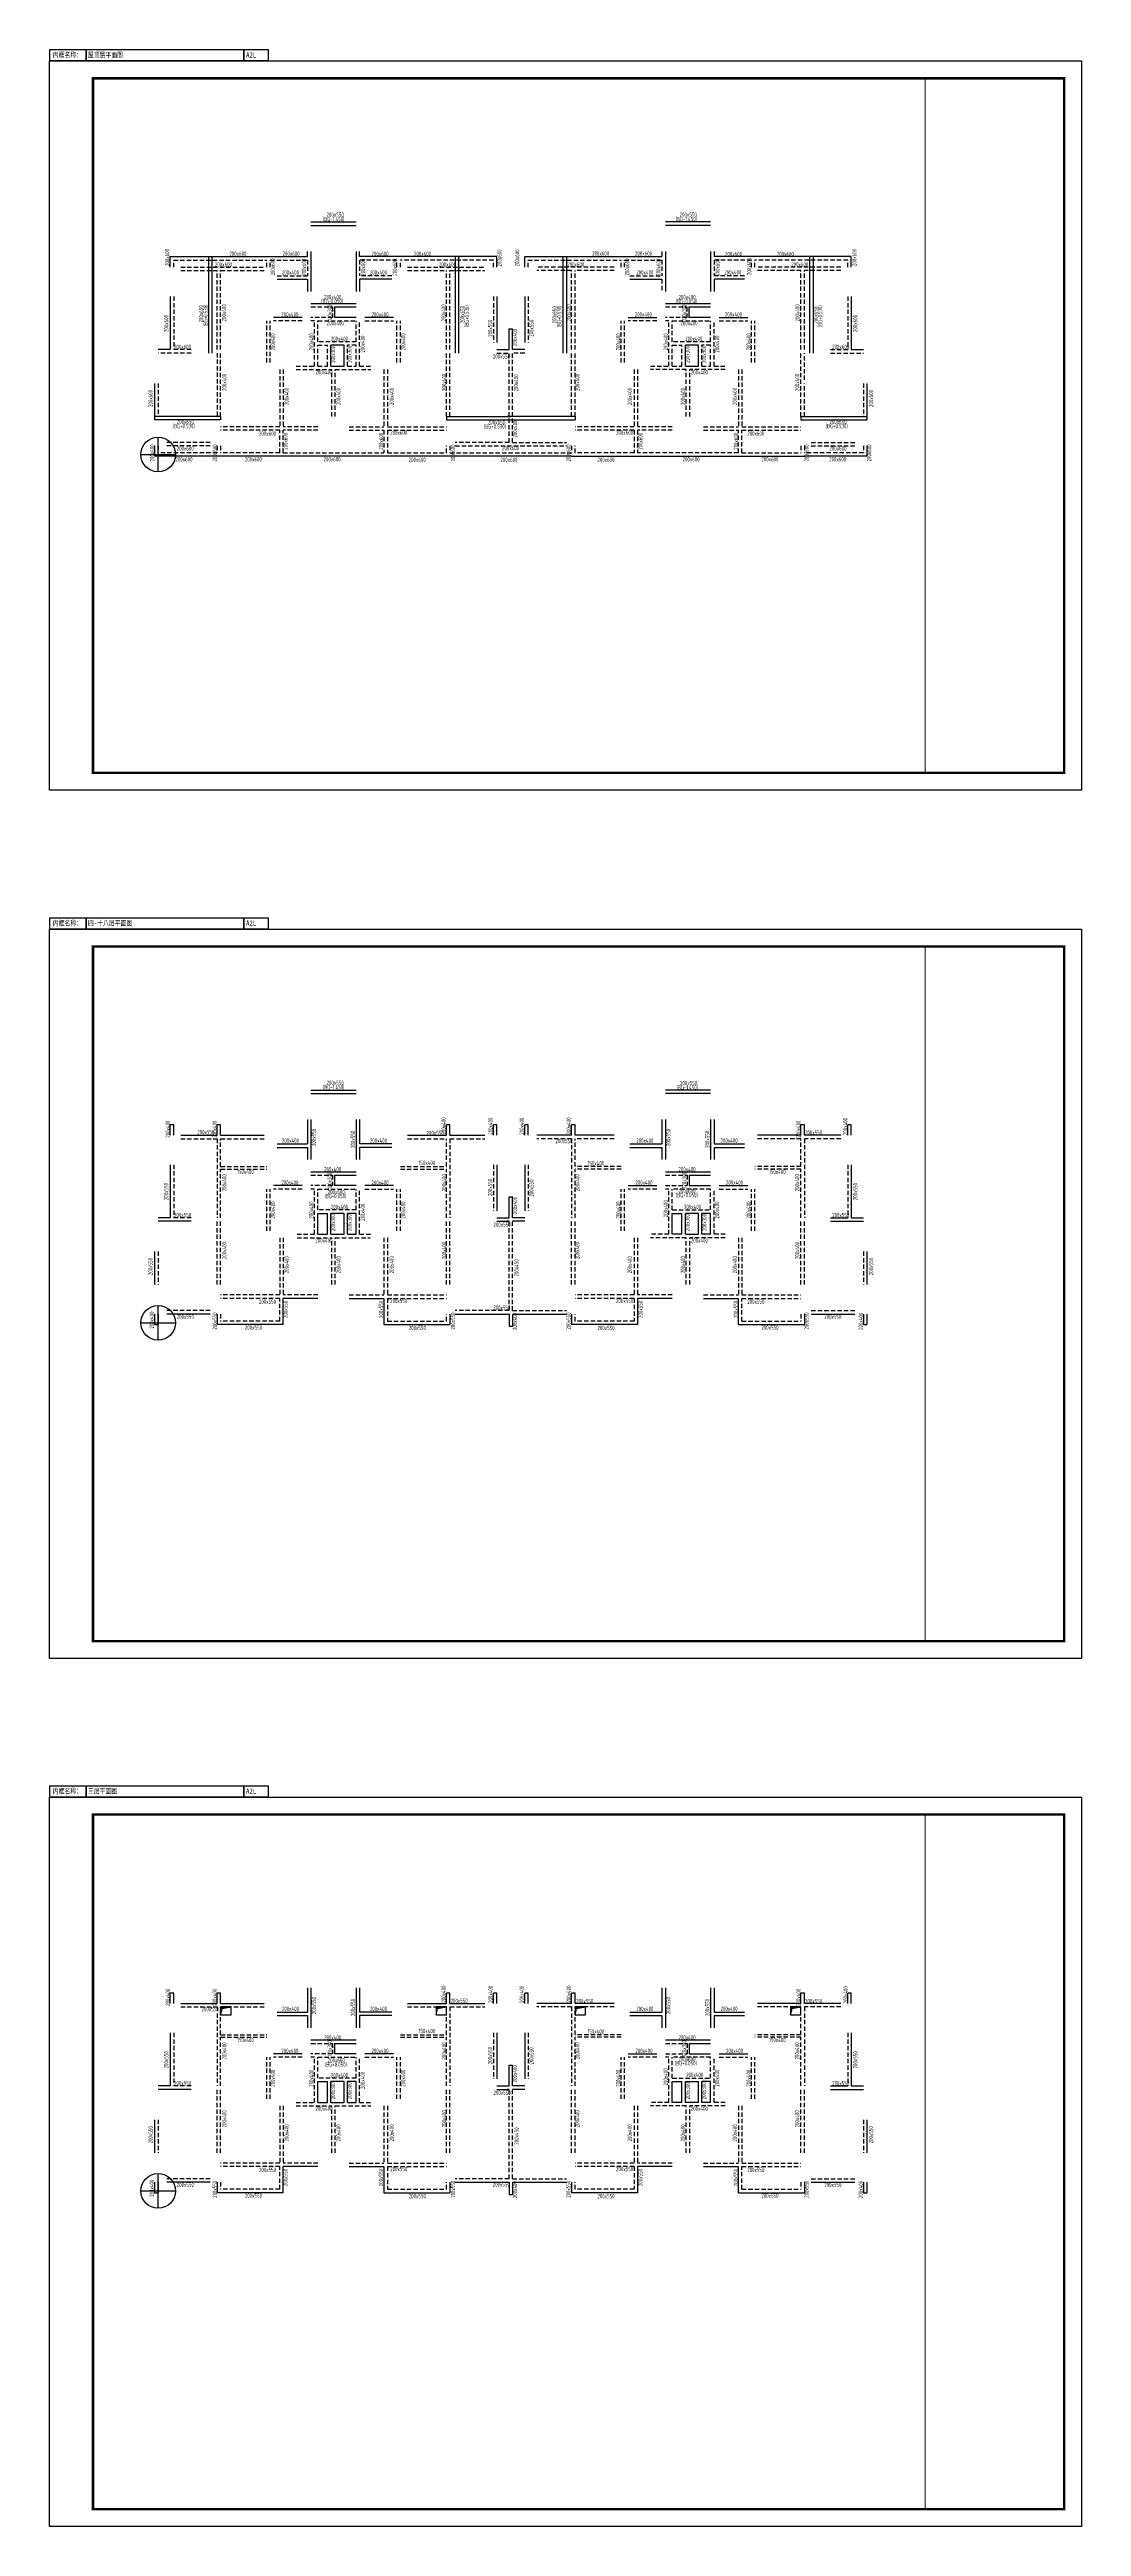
# Model space of a CAD drawing. Extents: x -100030 to 535495, y -23375 to 1879320.
# Drawn here: x 476095 to 535495, y 765803 to 908453 of the extents above; entities that cross this region are included whole.
import ezdxf

# ---------------------------------------------------------------- set-up
doc = ezdxf.new("R2010")
doc.units = 0
doc.header["$LTSCALE"] = 500
doc.linetypes.add('DASHED', pattern=[0.75, 0.5, -0.25])
doc.layers.get('0').update_dxf_attribs({"linetype": 'CONTINUOUS'})
for name, color, linetype in [('S_BEAM', 4, 'DASHED'), ('S_BEAM_TEXT_VERT', 41, 'CONTINUOUS'), ('S_HOLE', 201, 'CONTINUOUS'), ('S_HOLE_HACH', 254, 'CONTINUOUS')]:
    doc.layers.add(name, color=color, linetype=linetype)
doc.layers.add('内框', color=8, linetype='CONTINUOUS', plot=False)
doc.styles.add('TH-STYLE3', font='tssdeng.shx', dxfattribs={"width": 0.7, "bigfont": 'tssdchn.shx'})
doc.styles.add('黑体', font='simhei.ttf')

# ---------------------------------------------------------------- blocks, each defined once
blk = doc.blocks.new('THAPE_A2L_inner')
at = {"layer": '内框'}
for p, q in [((0, 426.6), (0, 420)), ((0, 426.6), (126, 426.6)), ((0, 420), (21, 420)), ((12, 420), (0, 420)), ((36, 420), (12, 420)), ((21, 420), (21, 426.6)), ((21, 426.6), (21, 420)), ((21, 420), (111.8, 420)), ((84, 420), (36, 420)), ((126, 420), (84, 420)), ((111.8, 420), (111.8, 426.6)), ((111.8, 426.6), (111.8, 420)), ((111.8, 420), (126, 420)), ((126, 420), (126, 426.6))]:
    blk.add_line(p, q, dxfattribs=at)
blk.add_lwpolyline([(0, 0), (0, 420), (594, 420), (594, 0)], close=True, dxfattribs=at)
at = {"layer": '内框', "const_width": 1.4}
blk.add_lwpolyline([(25, 410), (25, 10), (584, 10), (584, 410)], close=True, dxfattribs=at)
at = {"layer": '内框', "const_width": 0.5}
blk.add_lwpolyline([(504, 410), (504, 10)], dxfattribs=at)
at = {"layer": '内框', "style": '黑体', "width": 0.8}
for s, p in [('内框名称：', (1.9, 422)), ('A2L', (113.1, 422))]:
    blk.add_text(s, height=3, dxfattribs=at).set_placement(p)
blk.add_attdef('内框名称', (22.1, 422), '', height=3, dxfattribs=at)
blk = doc.blocks.new('BASEPOINT', base_point=(382345, 835125))
for p, q in [((382345, 834125), (382345, 836125)), ((381345, 835125), (383345, 835125))]:
    blk.add_line(p, q)
blk.add_circle((382345, 835125), 1000)

msp = doc.modelspace()

# ---------------------------------------------------------------- hatches: boundary and pattern name
at = {"layer": 'S_HOLE_HACH'}
h = msp.add_hatch(color=256, dxfattribs=at)
h.dxf.hatch_style = 1
h.paths.add_polyline_path([(485945, 795275), (486035, 795635), (486545, 795725), (485945, 795725)])
h = msp.add_hatch(color=256, dxfattribs=at)
h.dxf.hatch_style = 1
h.paths.add_polyline_path([(498345, 795275), (498435, 795635), (498945, 795725), (498345, 795725)])
h = msp.add_hatch(color=256, dxfattribs=at)
h.dxf.hatch_style = 1
h.paths.add_polyline_path([(506345, 795275), (506435, 795635), (506945, 795725), (506345, 795725)])
h = msp.add_hatch(color=256, dxfattribs=at)
h.dxf.hatch_style = 1
h.paths.add_polyline_path([(518745, 795275), (518835, 795635), (519345, 795725), (518745, 795725)])

# ---------------------------------------------------------------- linework, layer by layer
at = {"layer": 'S_BEAM', "linetype": 'ByBlock'}
for p, q in [((491145, 898525), (493745, 898525)), ((491145, 898325), (493745, 898325)), ((514145, 898525), (511545, 898525)), ((514145, 898325), (511545, 898325)), ((483045, 896525), (488696, 896525)), ((483045, 895925), (483045, 896525)), ((485245, 896525), (485245, 890975)), ((485445, 896525), (485445, 890975)), ((488696, 896525), (490945, 896525)), ((490945, 896525), (490945, 896825)), ((491145, 896825), (491145, 894525)), ((491145, 896525), (491145, 896325)), ((493745, 896825), (493745, 894525)), ((493745, 896525), (493745, 896325)), ((493945, 896525), (493945, 896825)), ((496200, 896525), (493945, 896525)), ((501845, 896525), (496200, 896525)), ((499445, 896525), (499445, 890975)), ((499645, 896525), (499645, 890975)), ((501845, 895925), (501845, 896525)), ((503445, 895925), (503445, 896525)), ((503445, 896525), (509110, 896525)), ((505645, 896525), (505645, 890975)), ((505845, 896525), (505845, 890975)), ((509110, 896525), (511345, 896525)), ((511345, 896825), (511345, 896525)), ((511545, 896825), (511545, 894525)), ((511545, 896525), (511545, 896325)), ((514145, 896825), (514145, 894525)), ((514145, 896525), (514145, 896325)), ((514345, 896825), (514345, 896525)), ((516602, 896525), (514345, 896525)), ((522245, 896525), (516602, 896525)), ((519845, 896525), (519845, 890975)), ((520045, 896525), (520045, 890975)), ((522245, 895925), (522245, 896525)), ((489196, 895225), (490945, 895225)), ((490945, 895225), (490945, 894525)), ((495795, 895225), (493945, 895225)), ((493945, 895225), (493945, 894525)), ((509495, 895225), (511345, 895225)), ((516095, 895225), (514345, 895225)), ((514345, 895225), (514345, 894525)), ((483045, 894225), (483045, 891175)), ((490645, 893025), (488995, 893025)), ((491145, 893825), (493745, 893825)), ((492495, 893625), (493745, 893625)), ((492495, 893625), (492495, 893025)), ((493745, 893025), (492495, 893025)), ((495895, 893025), (494245, 893025)), ((501845, 894225), (501845, 891575)), ((503445, 894225), (503445, 891575)), ((509395, 893025), (511045, 893025)), ((511545, 893825), (514145, 893825)), ((512895, 893625), (514145, 893625)), ((512895, 893625), (512895, 893025)), ((514145, 893025), (512895, 893025)), ((514645, 893025), (516295, 893025)), ((522245, 894225), (522245, 891175)), ((502545, 891175), (502545, 892375)), ((502545, 892375), (502745, 892375)), ((502745, 891175), (502745, 892375)), ((483045, 891175), (482345, 891175)), ((493045, 891425), (492295, 891425)), ((492295, 890225), (492295, 891425)), ((492295, 890225), (493045, 890225)), ((493045, 890225), (493045, 891425)), ((501845, 891175), (502545, 891175)), ((503445, 891175), (502745, 891175)), ((513445, 891425), (512695, 891425)), ((512695, 890225), (512695, 891425)), ((512695, 890225), (513445, 890225)), ((513445, 890225), (513445, 891425)), ((522245, 891175), (522945, 891175)), ((482145, 889225), (482145, 887325)), ((523145, 889225), (523145, 887325)), ((485945, 887325), (482145, 887325)), ((482145, 887325), (482145, 887125)), ((485945, 887325), (485945, 887125)), ((498945, 887325), (502645, 887325)), ((498945, 887325), (498945, 887125)), ((506345, 887325), (502445, 887325)), ((506345, 887325), (506345, 887125)), ((519345, 887325), (523145, 887325)), ((519345, 887325), (519345, 887125)), ((523145, 887325), (523145, 887125)), ((485945, 887125), (482145, 887125)), ((498945, 887125), (506345, 887125)), ((519345, 887125), (523145, 887125)), ((482145, 885625), (482145, 885025)), ((485838, 885025), (482145, 885025)), ((489433, 885025), (485838, 885025)), ((495438, 885025), (489433, 885025)), ((499048, 885025), (495438, 885025)), ((506145, 885025), (499048, 885025)), ((506145, 885025), (509865, 885025)), ((509870, 885025), (515837, 885025)), ((515837, 885025), (519545, 885025)), ((523145, 885025), (519545, 885025)), ((523145, 885625), (523145, 885025)), ((491145, 848525), (493745, 848525)), ((491145, 848325), (493745, 848325)), ((514145, 848525), (511545, 848525)), ((514145, 848325), (511545, 848325)), ((483045, 845925), (483045, 846525)), ((483245, 846525), (483045, 846525)), ((483245, 845925), (483245, 846525)), ((483645, 845925), (485745, 845925)), ((485745, 845925), (485745, 846525)), ((485945, 846525), (485745, 846525)), ((485945, 845925), (485945, 846525)), ((485945, 845925), (488445, 845925)), ((490945, 846825), (490945, 845425)), ((491145, 846825), (491145, 844525)), ((493745, 846825), (493745, 844525)), ((493945, 846825), (493945, 845425)), ((496695, 845925), (498945, 845925)), ((498945, 845925), (498945, 846525)), ((499145, 846525), (498945, 846525)), ((499145, 845925), (499145, 846525)), ((499145, 845925), (501145, 845925)), ((501645, 845925), (501645, 846525)), ((501845, 846525), (501645, 846525)), ((501845, 845925), (501845, 846525)), ((503445, 845925), (503445, 846525)), ((503645, 846525), (503445, 846525)), ((503645, 845925), (503645, 846525)), ((506145, 845925), (504145, 845925)), ((506145, 845925), (506145, 846525)), ((506345, 846525), (506145, 846525)), ((506345, 845925), (506345, 846525)), ((508595, 845925), (506345, 845925)), ((511345, 846825), (511345, 845425)), ((511545, 846825), (511545, 844525)), ((514145, 846825), (514145, 844525)), ((514345, 846825), (514345, 845425)), ((519345, 845925), (516845, 845925)), ((519345, 845925), (519345, 846525)), ((519545, 846525), (519345, 846525)), ((519545, 845925), (519545, 846525)), ((521645, 845925), (519545, 845925)), ((522045, 845925), (522045, 846525)), ((522245, 846525), (522045, 846525)), ((522245, 845925), (522245, 846525)), ((489195, 845425), (490945, 845425)), ((489195, 845225), (490945, 845225)), ((490945, 845225), (490945, 844525)), ((495795, 845425), (493945, 845425)), ((495795, 845225), (493945, 845225)), ((493945, 845225), (493945, 844525)), ((509495, 845425), (511345, 845425)), ((509495, 845225), (511345, 845225)), ((511345, 845225), (511345, 844525)), ((514345, 845425), (516095, 845425)), ((514345, 845225), (514345, 844525)), ((514345, 845225), (516095, 845225)), ((483045, 844225), (483045, 841175)), ((491145, 843825), (493745, 843825)), ((492495, 843625), (493745, 843625)), ((492495, 843625), (492495, 843025)), ((501845, 844225), (501845, 841575)), ((503445, 844225), (503445, 841575)), ((511545, 843825), (514145, 843825)), ((512915, 843625), (514145, 843625)), ((512915, 843625), (512915, 843025)), ((522245, 844225), (522245, 841175)), ((490645, 843025), (488995, 843025)), ((491345, 842825), (491145, 842825)), ((493745, 843025), (492495, 843025)), ((495895, 843025), (494245, 843025)), ((502545, 841175), (502545, 842375)), ((502545, 842375), (502745, 842375)), ((502745, 841175), (502745, 842375)), ((509395, 843025), (511045, 843025)), ((512915, 843025), (514145, 843025)), ((514645, 843025), (516295, 843025)), ((483045, 841175), (482345, 841175)), ((484245, 840975), (482345, 840975)), ((491545, 840225), (491545, 841425)), ((491545, 841425), (492095, 841425)), ((491545, 840225), (492095, 840225)), ((492095, 840225), (492095, 841425)), ((493045, 841425), (492295, 841425)), ((492295, 840225), (492295, 841425)), ((492295, 840225), (493045, 840225)), ((493045, 840225), (493045, 841425)), ((493245, 840225), (493245, 841425)), ((493745, 841425), (493245, 841425)), ((493245, 840225), (493745, 840225)), ((493745, 840225), (493745, 841425)), ((501845, 841175), (502545, 841175)), ((501845, 840975), (502545, 840975)), ((502545, 840975), (502445, 840975)), ((503445, 841175), (502745, 841175)), ((503445, 840975), (502745, 840975)), ((511945, 841425), (512495, 841425)), ((511945, 840225), (511945, 841425)), ((512495, 840225), (511945, 840225)), ((512495, 840225), (512495, 841425)), ((512695, 840225), (512695, 841425)), ((513445, 841425), (512695, 841425)), ((512695, 840225), (513445, 840225)), ((513445, 840225), (513445, 841425)), ((513645, 840225), (513645, 841425)), ((514145, 841425), (513645, 841425)), ((514145, 840225), (513645, 840225)), ((514145, 840225), (514145, 841425)), ((521045, 841175), (522045, 841175)), ((521045, 840975), (522945, 840975)), ((522245, 841175), (522945, 841175)), ((482145, 839225), (482145, 837325)), ((523145, 839225), (523145, 837325)), ((489545, 835025), (489545, 836525)), ((491546, 836525), (489545, 836525)), ((493345, 836525), (495345, 836525)), ((495345, 836525), (495345, 835025)), ((509945, 836525), (509945, 835025)), ((511945, 836525), (509945, 836525)), ((513744, 836525), (515745, 836525)), ((515745, 835025), (515745, 836525)), ((482145, 835625), (482145, 835025)), ((482145, 835025), (482345, 835025)), ((482345, 835625), (482345, 835025)), ((485345, 835625), (482845, 835625)), ((485745, 835625), (485745, 835025)), ((489545, 835025), (485745, 835025)), ((495345, 835025), (499145, 835025)), ((499145, 835625), (499145, 835025)), ((499445, 835625), (502545, 835625)), ((502545, 835625), (502545, 834925)), ((502545, 834925), (502745, 834925)), ((502745, 835625), (502745, 834925)), ((502745, 835625), (505845, 835625)), ((506145, 835625), (506145, 835025)), ((509945, 835025), (506145, 835025)), ((515745, 835025), (519545, 835025)), ((519545, 835625), (519545, 835025)), ((519945, 835625), (522445, 835625)), ((522945, 835625), (522945, 835025)), ((522945, 835025), (523145, 835025)), ((523145, 835625), (523145, 835025)), ((483045, 795925), (483045, 796525)), ((483245, 796525), (483045, 796525)), ((483245, 795925), (483245, 796525)), ((485745, 795925), (485745, 796525)), ((485945, 796525), (485745, 796525)), ((485945, 795925), (485945, 796525)), ((490945, 796825), (490945, 795425)), ((491145, 796825), (491145, 794525)), ((493745, 796825), (493745, 794525)), ((493945, 796825), (493945, 795425)), ((498945, 795925), (498945, 796525)), ((499145, 796525), (498945, 796525)), ((499145, 795925), (499145, 796525)), ((501645, 795925), (501645, 796525)), ((501845, 796525), (501645, 796525)), ((501845, 795925), (501845, 796525)), ((503445, 795925), (503445, 796525)), ((503645, 796525), (503445, 796525)), ((503645, 795925), (503645, 796525)), ((506145, 795925), (506145, 796525)), ((506345, 796525), (506145, 796525)), ((506345, 795925), (506345, 796525)), ((511345, 796825), (511345, 795425)), ((511545, 796825), (511545, 794525)), ((514145, 796825), (514145, 794525)), ((514345, 796825), (514345, 795425)), ((519345, 795925), (519345, 796525)), ((519545, 796525), (519345, 796525)), ((519545, 795925), (519545, 796525)), ((522045, 795925), (522045, 796525)), ((522245, 796525), (522045, 796525)), ((522245, 795925), (522245, 796525)), ((483645, 795925), (485745, 795925)), ((485945, 795925), (488445, 795925)), ((489195, 795425), (490945, 795425)), ((489195, 795225), (490945, 795225)), ((490945, 795225), (490945, 794525)), ((495795, 795425), (493945, 795425)), ((495795, 795225), (493945, 795225)), ((493945, 795225), (493945, 794525)), ((496695, 795925), (498945, 795925)), ((499145, 795925), (501145, 795925)), ((506145, 795925), (504145, 795925)), ((508595, 795925), (506345, 795925)), ((509495, 795425), (511345, 795425)), ((509495, 795225), (511345, 795225)), ((511345, 795225), (511345, 794525)), ((514345, 795425), (516095, 795425)), ((514345, 795225), (514345, 794525)), ((514345, 795225), (516095, 795225)), ((519345, 795925), (516845, 795925)), ((521645, 795925), (519545, 795925)), ((483045, 794225), (483045, 791175)), ((491145, 793825), (493745, 793825)), ((492495, 793625), (493745, 793625)), ((492495, 793625), (492495, 793025)), ((501845, 794225), (501845, 791575)), ((503445, 794225), (503445, 791575)), ((511545, 793825), (514145, 793825)), ((512915, 793625), (512915, 793025)), ((512915, 793625), (514145, 793625)), ((522245, 794225), (522245, 791175)), ((490645, 793025), (488995, 793025)), ((491345, 792825), (491145, 792825)), ((493745, 793025), (492495, 793025)), ((495895, 793025), (494245, 793025)), ((502545, 791175), (502545, 792375)), ((502545, 792375), (502745, 792375)), ((502745, 791175), (502745, 792375)), ((509395, 793025), (511045, 793025)), ((511745, 792825), (511545, 792825)), ((512915, 793025), (514145, 793025)), ((514645, 793025), (516295, 793025)), ((483045, 791175), (482345, 791175)), ((484245, 790975), (482345, 790975)), ((491545, 790225), (491545, 791425)), ((491545, 791425), (492095, 791425)), ((492095, 790225), (492095, 791425)), ((493045, 791425), (492295, 791425)), ((492295, 790225), (492295, 791425)), ((493045, 790225), (493045, 791425)), ((493245, 790225), (493245, 791425)), ((493745, 791425), (493245, 791425)), ((493745, 790225), (493745, 791425)), ((501845, 791175), (502545, 791175)), ((501845, 790975), (502545, 790975)), ((502545, 790975), (502445, 790975)), ((503445, 791175), (502745, 791175)), ((503445, 790975), (502745, 790975)), ((511945, 791425), (512495, 791425)), ((511945, 790225), (511945, 791425)), ((512495, 790225), (512495, 791425)), ((512695, 790225), (512695, 791425)), ((512695, 791425), (513445, 791425)), ((513445, 790225), (513445, 791425)), ((513645, 790225), (513645, 791425)), ((514145, 791425), (513645, 791425)), ((514145, 790225), (514145, 791425)), ((521045, 791175), (522045, 791175)), ((521045, 790975), (522945, 790975)), ((522245, 791175), (522945, 791175)), ((482145, 789225), (482145, 787325)), ((491545, 790225), (492095, 790225)), ((492295, 790225), (493045, 790225)), ((493245, 790225), (493745, 790225)), ((512495, 790225), (511945, 790225)), ((513445, 790225), (512695, 790225)), ((514145, 790225), (513645, 790225)), ((523145, 789225), (523145, 787325)), ((489545, 785025), (489545, 786525)), ((491546, 786525), (489545, 786525)), ((493345, 786525), (495345, 786525)), ((495345, 786525), (495345, 785025)), ((509945, 786525), (509945, 785025)), ((511945, 786525), (509945, 786525)), ((513744, 786525), (515745, 786525)), ((515745, 785025), (515745, 786525)), ((482145, 785625), (482145, 785025)), ((482145, 785025), (482345, 785025)), ((482345, 785625), (482345, 785025)), ((485345, 785625), (482845, 785625)), ((485745, 785625), (485745, 785025)), ((489545, 785025), (485745, 785025)), ((495345, 785025), (499145, 785025)), ((499145, 785625), (499145, 785025)), ((499445, 785625), (502545, 785625)), ((502545, 785625), (502545, 784925)), ((502545, 784925), (502745, 784925)), ((502745, 785625), (502745, 784925)), ((502745, 785625), (505845, 785625)), ((506145, 785625), (506145, 785025)), ((509945, 785025), (506145, 785025)), ((515745, 785025), (519545, 785025)), ((519545, 785625), (519545, 785025)), ((519945, 785625), (522445, 785625)), ((522945, 785625), (522945, 785025)), ((522945, 785025), (523145, 785025)), ((523145, 785625), (523145, 785025))]:
    msp.add_line(p, q, dxfattribs=at)
at = {"layer": 'S_BEAM'}
for p, q in [((483245, 895925), (483245, 896325)), ((483245, 896325), (488595, 896325)), ((483645, 895925), (488445, 895925)), ((488595, 895925), (488595, 896325)), ((488795, 895925), (488795, 896325)), ((488795, 896325), (490945, 896325)), ((490945, 896325), (490945, 895425)), ((493945, 896325), (493945, 895425)), ((496095, 896325), (493945, 896325)), ((496095, 895925), (496095, 896325)), ((501645, 896325), (496295, 896325)), ((496295, 895925), (496295, 896325)), ((496695, 895925), (501145, 895925)), ((501645, 895925), (501645, 896325)), ((503645, 895925), (503645, 896325)), ((503645, 896325), (508995, 896325)), ((508595, 895925), (504145, 895925)), ((508995, 895925), (508995, 896325)), ((509195, 895925), (509195, 896325)), ((509195, 896325), (511345, 896325)), ((511345, 896325), (511345, 895425)), ((516495, 896325), (514345, 896325)), ((514345, 896325), (514345, 895425)), ((516495, 895925), (516495, 896325)), ((522045, 896325), (516695, 896325)), ((516695, 895925), (516695, 896325)), ((521645, 895925), (516845, 895925)), ((522045, 895925), (522045, 896325)), ((483645, 895725), (485745, 895725)), ((485745, 891175), (485745, 895725)), ((485945, 895725), (488445, 895725)), ((485945, 891175), (485945, 895725)), ((489195, 895425), (490945, 895425)), ((495795, 895425), (493945, 895425)), ((496695, 895725), (498945, 895725)), ((498945, 891175), (498945, 895725)), ((499145, 895725), (501145, 895725)), ((499145, 891175), (499145, 895725)), ((506145, 895725), (504145, 895725)), ((506145, 891175), (506145, 895725)), ((508595, 895725), (506345, 895725)), ((506345, 891175), (506345, 895725)), ((509495, 895425), (511345, 895425)), ((511345, 895225), (511345, 894525)), ((516095, 895425), (514345, 895425)), ((519345, 895725), (516845, 895725)), ((519345, 891175), (519345, 895725)), ((521645, 895725), (519545, 895725)), ((519545, 891175), (519545, 895725)), ((483245, 894225), (483245, 891175)), ((491145, 893625), (492375, 893625)), ((492375, 893025), (491145, 893025)), ((492375, 893025), (491145, 893025)), ((492375, 893625), (492375, 893025)), ((493745, 893025), (492495, 893025)), ((501645, 894225), (501645, 891575)), ((503645, 894225), (503645, 891575)), ((511545, 893625), (512775, 893625)), ((512775, 893025), (511545, 893025)), ((512775, 893025), (511545, 893025)), ((512775, 893625), (512775, 893025)), ((514145, 893025), (512895, 893025)), ((522045, 894225), (522045, 891175)), ((488595, 890425), (488595, 892825)), ((488795, 890425), (488795, 892825)), ((490645, 892825), (488995, 892825)), ((491345, 892825), (491145, 892825)), ((491345, 890225), (491345, 892825)), ((491545, 891625), (491545, 892825)), ((491545, 892825), (493745, 892825)), ((493745, 891625), (491545, 891625)), ((493745, 891625), (493745, 892825)), ((493945, 890225), (493945, 892825)), ((494245, 892825), (495895, 892825)), ((496095, 890425), (496095, 892825)), ((496295, 890425), (496295, 892825)), ((508995, 890425), (508995, 892825)), ((509195, 890425), (509195, 892825)), ((511045, 892825), (509395, 892825)), ((511745, 892825), (511545, 892825)), ((511745, 890225), (511745, 892825)), ((511945, 891625), (511945, 892825)), ((511945, 892825), (514145, 892825)), ((514145, 891625), (511945, 891625)), ((514145, 891625), (514145, 892825)), ((514345, 890225), (514345, 892825)), ((514645, 892825), (516295, 892825)), ((516495, 890425), (516495, 892825)), ((516695, 890425), (516695, 892825)), ((484245, 890975), (482345, 890975)), ((484245, 891175), (483245, 891175)), ((485745, 890975), (485745, 887325)), ((485945, 887325), (485945, 890975)), ((490295, 890225), (491345, 890225)), ((491545, 890225), (491545, 891425)), ((491545, 891425), (492095, 891425)), ((491545, 890225), (492095, 890225)), ((492095, 890225), (492095, 891425)), ((493245, 890225), (493245, 891425)), ((493745, 891425), (493245, 891425)), ((493245, 890225), (493745, 890225)), ((493745, 890225), (493745, 891425)), ((493945, 890225), (494595, 890225)), ((498945, 887325), (498945, 890975)), ((499145, 887325), (499145, 890975)), ((501845, 890975), (502545, 890975)), ((502545, 885825), (502545, 890975)), ((503445, 890975), (502745, 890975)), ((502745, 885825), (502745, 890975)), ((506145, 887325), (506145, 890975)), ((506345, 887325), (506345, 890975)), ((510695, 890225), (511745, 890225)), ((511945, 890225), (511945, 891425)), ((511945, 891425), (512495, 891425)), ((511945, 890225), (512495, 890225)), ((512495, 890225), (512495, 891425)), ((513645, 890225), (513645, 891425)), ((514145, 891425), (513645, 891425)), ((513645, 890225), (514145, 890225)), ((514145, 890225), (514145, 891425)), ((514345, 890225), (514995, 890225)), ((519345, 887325), (519345, 890975)), ((519545, 889425), (519545, 890975)), ((521045, 891175), (522045, 891175)), ((521045, 890975), (522945, 890975)), ((482345, 889225), (482345, 887325)), ((489345, 890025), (489345, 886725)), ((489545, 890025), (489545, 886725)), ((490295, 890025), (492345, 890025)), ((492345, 887325), (492345, 890025)), ((492545, 890025), (494595, 890025)), ((492545, 887325), (492545, 890025)), ((495345, 890025), (495345, 886725)), ((495545, 890025), (495545, 886725)), ((509745, 890025), (509745, 886725)), ((509945, 890025), (509945, 886725)), ((512745, 890025), (510695, 890025)), ((512745, 887325), (512745, 890025)), ((512945, 887325), (512945, 890025)), ((514995, 890025), (512945, 890025)), ((515745, 890025), (515745, 886725)), ((515945, 890025), (515945, 886725)), ((519545, 887325), (519545, 889225)), ((522945, 889225), (522945, 887325)), ((489345, 886725), (485945, 886725)), ((489345, 886525), (485945, 886525)), ((489345, 885225), (489345, 886525)), ((491546, 886725), (489545, 886725)), ((489545, 885225), (489545, 886525)), ((491546, 886525), (489545, 886525)), ((493345, 886725), (495345, 886725)), ((493345, 886525), (495345, 886525)), ((495345, 886525), (495345, 885225)), ((495545, 886725), (498945, 886725)), ((495545, 886525), (498945, 886525)), ((495545, 886525), (495545, 885225)), ((509745, 886725), (506345, 886725)), ((509745, 886525), (506345, 886525)), ((509745, 886525), (509745, 885225)), ((511945, 886725), (509945, 886725)), ((511945, 886525), (509945, 886525)), ((509945, 886525), (509945, 885225)), ((513744, 886725), (515745, 886725)), ((513744, 886525), (515745, 886525)), ((515745, 885225), (515745, 886525)), ((515945, 886725), (519345, 886725)), ((515945, 886525), (519345, 886525)), ((515945, 885225), (515945, 886525)), ((482345, 885625), (482345, 885225)), ((485745, 885225), (482345, 885225)), ((485345, 885825), (482845, 885825)), ((485345, 885625), (482845, 885625)), ((485745, 885625), (485745, 885225)), ((485945, 885625), (485945, 885225)), ((489345, 885225), (485945, 885225)), ((489545, 885225), (495345, 885225)), ((495545, 885225), (498945, 885225)), ((498945, 885225), (498945, 885625)), ((499145, 885625), (499145, 885225)), ((499145, 885225), (506145, 885225)), ((502545, 885825), (499445, 885825)), ((499445, 885625), (505845, 885625)), ((502745, 885825), (505845, 885825)), ((506145, 885625), (506145, 885225)), ((506345, 885225), (506345, 885625)), ((509745, 885225), (506345, 885225)), ((515745, 885225), (509945, 885225)), ((515945, 885225), (519345, 885225)), ((519345, 885625), (519345, 885225)), ((519545, 885625), (519545, 885225)), ((522945, 885225), (519545, 885225)), ((519945, 885825), (522445, 885825)), ((519945, 885625), (522445, 885625)), ((522945, 885625), (522945, 885225)), ((483645, 845725), (485745, 845725)), ((485745, 845725), (485745, 841175)), ((485945, 845725), (488445, 845725)), ((485945, 844125), (485945, 845725)), ((496695, 845725), (498945, 845725)), ((498945, 844125), (498945, 845725)), ((499145, 845725), (501145, 845725)), ((499145, 845725), (499145, 841175)), ((506145, 845725), (504145, 845725)), ((506145, 845725), (506145, 841175)), ((508595, 845725), (506345, 845725)), ((506345, 844125), (506345, 845725)), ((519345, 845725), (516845, 845725)), ((519345, 844125), (519345, 845725)), ((519545, 845725), (519545, 841175)), ((521645, 845725), (519545, 845725)), ((483245, 844225), (483245, 841175)), ((485945, 844125), (488595, 844125)), ((485945, 843975), (488595, 843975)), ((485945, 841175), (485945, 843975)), ((491145, 843625), (492375, 843625)), ((492375, 843625), (492375, 843025)), ((496295, 844125), (498945, 844125)), ((496295, 843975), (498945, 843975)), ((498945, 841175), (498945, 843975)), ((501645, 844225), (501645, 841575)), ((503645, 844225), (503645, 841575)), ((508995, 844125), (506345, 844125)), ((506345, 841175), (506345, 843975)), ((508995, 843975), (506345, 843975)), ((511545, 843625), (512795, 843625)), ((512795, 843625), (512795, 843025)), ((519345, 844125), (516695, 844125)), ((519345, 843975), (516695, 843975)), ((519345, 841175), (519345, 843975)), ((522045, 844225), (522045, 841175)), ((488595, 840425), (488595, 842825)), ((488795, 840425), (488795, 842825)), ((490645, 842825), (488995, 842825)), ((492375, 843025), (491145, 843025)), ((491345, 840225), (491345, 842825)), ((491545, 841625), (491545, 842825)), ((491545, 842825), (493745, 842825)), ((493745, 841625), (493745, 842825)), ((493945, 840225), (493945, 842825)), ((494245, 842825), (495895, 842825)), ((496095, 840425), (496095, 842825)), ((496295, 840425), (496295, 842825)), ((508995, 840425), (508995, 842825)), ((509195, 840425), (509195, 842825)), ((511045, 842825), (509395, 842825)), ((511545, 843025), (512795, 843025)), ((511745, 842825), (511545, 842825)), ((511745, 840225), (511745, 842825)), ((511945, 841625), (511945, 842825)), ((514145, 842825), (511945, 842825)), ((514145, 841625), (514145, 842825)), ((514345, 840225), (514345, 842825)), ((514645, 842825), (516295, 842825)), ((516495, 840425), (516495, 842825)), ((516695, 840425), (516695, 842825)), ((484245, 841175), (483245, 841175)), ((485745, 837325), (485745, 840975)), ((485945, 837325), (485945, 840975)), ((490345, 840225), (491345, 840225)), ((493745, 841625), (491545, 841625)), ((493945, 840225), (494595, 840225)), ((498945, 837325), (498945, 840975)), ((499145, 837325), (499145, 840975)), ((502545, 835825), (502545, 840975)), ((502745, 835825), (502745, 840975)), ((506145, 837325), (506145, 840975)), ((506345, 837325), (506345, 840975)), ((511745, 840225), (510695, 840225)), ((511945, 841625), (514145, 841625)), ((514995, 840225), (514345, 840225)), ((519345, 837325), (519345, 840975)), ((519545, 837325), (519545, 840975)), ((482345, 839225), (482345, 837325)), ((489345, 840025), (489345, 836725)), ((489545, 840025), (489545, 836725)), ((490345, 840025), (492345, 840025)), ((492345, 837325), (492345, 840025)), ((492545, 840025), (494545, 840025)), ((492545, 837325), (492545, 840025)), ((495345, 840025), (495345, 836725)), ((495545, 840025), (495545, 836725)), ((509745, 840025), (509745, 836725)), ((509945, 840025), (509945, 836725)), ((512745, 840025), (510695, 840025)), ((512745, 837325), (512745, 840025)), ((512945, 837325), (512945, 840025)), ((514995, 840025), (512945, 840025)), ((515745, 840025), (515745, 836725)), ((515945, 840025), (515945, 836725)), ((522945, 839225), (522945, 837325)), ((489345, 836725), (485945, 836725)), ((489345, 836525), (485945, 836525)), ((489345, 835225), (489345, 836525)), ((491546, 836725), (489545, 836725)), ((493345, 836725), (495345, 836725)), ((495545, 836725), (498945, 836725)), ((495545, 836525), (498945, 836525)), ((495545, 836525), (495545, 835225)), ((509745, 836725), (506345, 836725)), ((509745, 836525), (506345, 836525)), ((509745, 836525), (509745, 835225)), ((511945, 836725), (509945, 836725)), ((513744, 836725), (515745, 836725)), ((515945, 836725), (519345, 836725)), ((515945, 836525), (519345, 836525)), ((515945, 835225), (515945, 836525)), ((485345, 835825), (482845, 835825)), ((485945, 835625), (485945, 835225)), ((489345, 835225), (485945, 835225)), ((495545, 835225), (498945, 835225)), ((498945, 835225), (498945, 835625)), ((502545, 835825), (499445, 835825)), ((502745, 835825), (505845, 835825)), ((506345, 835225), (506345, 835625)), ((509745, 835225), (506345, 835225)), ((515945, 835225), (519345, 835225)), ((519345, 835625), (519345, 835225)), ((519945, 835825), (522445, 835825)), ((483645, 795725), (485745, 795725)), ((485745, 795725), (485745, 791175)), ((485945, 795725), (488445, 795725)), ((485945, 794125), (485945, 795725)), ((496695, 795725), (498945, 795725)), ((498945, 794125), (498945, 795725)), ((499145, 795725), (501145, 795725)), ((499145, 795725), (499145, 791175)), ((506145, 795725), (504145, 795725)), ((506145, 795725), (506145, 791175)), ((508595, 795725), (506345, 795725)), ((506345, 794125), (506345, 795725)), ((519345, 795725), (516845, 795725)), ((519345, 794125), (519345, 795725)), ((519545, 795725), (519545, 791175)), ((521645, 795725), (519545, 795725)), ((483245, 794225), (483245, 791175)), ((485945, 794125), (488595, 794125)), ((485945, 793975), (488595, 793975)), ((485945, 791175), (485945, 793975)), ((491145, 793625), (492375, 793625)), ((492375, 793625), (492375, 793025)), ((496295, 794125), (498945, 794125)), ((496295, 793975), (498945, 793975)), ((498945, 791175), (498945, 793975)), ((501645, 794225), (501645, 791575)), ((503645, 794225), (503645, 791575)), ((508995, 794125), (506345, 794125)), ((506345, 791175), (506345, 793975)), ((508995, 793975), (506345, 793975)), ((511545, 793625), (512795, 793625)), ((512795, 793625), (512795, 793025)), ((519345, 794125), (516695, 794125)), ((519345, 793975), (516695, 793975)), ((519345, 791175), (519345, 793975)), ((522045, 794225), (522045, 791175)), ((488595, 790425), (488595, 792825)), ((488795, 790425), (488795, 792825)), ((490645, 792825), (488995, 792825)), ((492375, 793025), (491145, 793025)), ((491345, 790225), (491345, 792825)), ((491545, 791625), (491545, 792825)), ((491545, 792825), (493745, 792825)), ((493745, 791625), (493745, 792825)), ((493945, 790225), (493945, 792825)), ((494245, 792825), (495895, 792825)), ((496095, 790425), (496095, 792825)), ((496295, 790425), (496295, 792825)), ((508995, 790425), (508995, 792825)), ((509195, 790425), (509195, 792825)), ((511045, 792825), (509395, 792825)), ((511545, 793025), (512795, 793025)), ((511745, 790225), (511745, 792825)), ((511945, 791625), (511945, 792825)), ((514145, 792825), (511945, 792825)), ((514145, 791625), (514145, 792825)), ((514345, 790225), (514345, 792825)), ((514645, 792825), (516295, 792825)), ((516495, 790425), (516495, 792825)), ((516695, 790425), (516695, 792825)), ((484245, 791175), (483245, 791175)), ((485745, 787325), (485745, 790975)), ((485945, 787325), (485945, 790975)), ((493745, 791625), (491545, 791625)), ((498945, 787325), (498945, 790975)), ((499145, 787325), (499145, 790975)), ((502545, 785825), (502545, 790975)), ((502745, 785825), (502745, 790975)), ((506145, 787325), (506145, 790975)), ((506345, 787325), (506345, 790975)), ((511945, 791625), (514145, 791625)), ((519345, 787325), (519345, 790975)), ((519545, 787325), (519545, 790975)), ((482345, 789225), (482345, 787325)), ((489345, 790025), (489345, 786725)), ((489545, 790025), (489545, 786725)), ((490295, 790225), (491345, 790225)), ((490295, 790025), (492345, 790025)), ((492345, 787325), (492345, 790025)), ((492545, 790025), (494595, 790025)), ((492545, 787325), (492545, 790025)), ((493945, 790225), (494595, 790225)), ((495345, 790025), (495345, 786725)), ((495545, 790025), (495545, 786725)), ((509745, 790025), (509745, 786725)), ((509945, 790025), (509945, 786725)), ((511745, 790225), (510695, 790225)), ((512745, 790025), (510695, 790025)), ((512745, 787325), (512745, 790025)), ((512945, 787325), (512945, 790025)), ((514995, 790025), (512945, 790025)), ((514995, 790225), (514345, 790225)), ((515745, 790025), (515745, 786725)), ((515945, 790025), (515945, 786725)), ((522945, 789225), (522945, 787325)), ((489345, 786725), (485945, 786725)), ((489345, 786525), (485945, 786525)), ((489345, 785225), (489345, 786525)), ((491546, 786725), (489545, 786725)), ((493345, 786725), (495345, 786725)), ((495545, 786725), (498945, 786725)), ((495545, 786525), (498945, 786525)), ((495545, 786525), (495545, 785225)), ((509745, 786725), (506345, 786725)), ((509745, 786525), (506345, 786525)), ((509745, 786525), (509745, 785225)), ((511945, 786725), (509945, 786725)), ((513744, 786725), (515745, 786725)), ((515945, 786725), (519345, 786725)), ((515945, 786525), (519345, 786525)), ((515945, 785225), (515945, 786525)), ((485345, 785825), (482845, 785825)), ((485945, 785625), (485945, 785225)), ((489345, 785225), (485945, 785225)), ((495545, 785225), (498945, 785225)), ((498945, 785225), (498945, 785625)), ((502545, 785825), (499445, 785825)), ((502745, 785825), (505845, 785825)), ((506345, 785225), (506345, 785625)), ((509745, 785225), (506345, 785225)), ((515945, 785225), (519345, 785225)), ((519345, 785625), (519345, 785225)), ((519945, 785825), (522445, 785825))]:
    msp.add_line(p, q, dxfattribs=at)
at = {"layer": 'S_HOLE'}
for points in [[(486545, 795725), (485945, 795725), (485945, 795275), (486545, 795275)], [(485945, 795275), (486035, 795635), (486545, 795725), (485945, 795725)], [(498945, 795725), (498345, 795725), (498345, 795275), (498945, 795275)], [(498345, 795275), (498435, 795635), (498945, 795725), (498345, 795725)], [(506945, 795725), (506345, 795725), (506345, 795275), (506945, 795275)], [(506345, 795275), (506435, 795635), (506945, 795725), (506345, 795725)], [(519345, 795725), (518745, 795725), (518745, 795275), (519345, 795275)], [(518745, 795275), (518835, 795635), (519345, 795725), (518745, 795725)]]:
    msp.add_lwpolyline(points, close=True, dxfattribs=at)

# ---------------------------------------------------------------- block references
for p in [(482345, 885125), (482345, 835125), (482345, 785125)]:
    msp.add_blockref('BASEPOINT', p)
at = {"layer": '内框', "xscale": 100, "yscale": 100, "zscale": 100}
for p, values in [((476095, 865793), {'内框名称': '屋顶层平面图'}), ((476095, 815793), {'内框名称': '四-十八层平面图'}), ((476095, 765803), {'内框名称': '三层平面图'})]:
    msp.add_blockref('THAPE_A2L_inner', p, dxfattribs=at).add_auto_attribs(values)

# ---------------------------------------------------------------- texts
at = {"layer": 'S_BEAM_TEXT_VERT', "style": 'TH-STYLE3', "width": 0.7}
for s, rotation, p in [('(BG-1.450)', 360, (491839, 898566, 2900)), ('200x550', 360, (492042, 898819, 2900)), ('200x600', 90, (482984, 895986, 2900)), ('200x600', 360, (485615, 895954, 2900)), ('200x600', 360, (486447, 896573, 2900)), ('200x600', 90, (489064, 895441, 2900)), ('200x600', 360, (489511, 896573, 2900)), ('200x600', 90, (490864, 895425)), ('200x600', 90, (494268, 895425)), ('200x600', 360, (494635, 896566, 2900)), ('200x600', 90, (496095, 895425)), ('200x600', 360, (497079, 896566, 2900)), ('200x600', 360, (498512, 895954, 2900)), ('200x600', 90, (502114, 895963, 2900)), ('200x600', 90, (503135, 895963, 2900)), ('200x600', 90, (509464, 895441, 2900)), ('200x600', 90, (511264, 895425)), ('200x600', 90, (514668, 895425)), ('200x600', 90, (516495, 895466)), ('200x600', 90, (522547, 895986, 2900)), ('200x400', 360, (489472, 895493, 2900)), ('200x400', 360, (509872, 895493, 2900)), ('200x650', 90, (484939, 892738, 2900)), ('(BG+0.530)', 90, (485199, 892503, 2900)), ('200x400', 90, (486263, 892799, 2900)), ('200x400', 360, (489439, 893073, 2900)), ('120x300', 90, (492347, 892830, 2900)), ('200x400', 360, (494628, 893073, 2900)), ('200x400', 90, (498896, 892799, 2900)), ('200x650', 90, (499980, 892698, 2900)), ('(BG+0.530)', 90, (500240, 892463, 2900)), ('200x650', 90, (505292, 892684, 2900)), ('(BG+0.530)', 90, (505559, 892451, 2900)), ('200x400', 90, (506125, 892799, 2900)), ('120x300', 90, (512747, 892830, 2900)), ('200x400', 90, (519269, 892799, 2900)), ('200x650', 90, (520321, 892665, 2900)), ('(BG+0.530)', 90, (520577, 892464, 2900)), ('200x600', 90, (482931, 892184, 2900)), ('200x400', 90, (489075, 891126, 2900)), ('200x400', 90, (491287, 891126, 2900)), ('200x400', 360, (492053, 892574, 2900)), ('200x400', 360, (492289, 891672, 2900)), ('200x400', 90, (494245, 890997)), ('200x400', 90, (496574, 891126, 2900)), ('200x550', 90, (501576, 891909, 2900)), ('200x400', 90, (503005, 891382, 2900)), ('200x550', 90, (503955, 891909, 2900)), ('200x400', 90, (508957, 891126, 2900)), ('200x400', 90, (511687, 891126, 2900)), ('200x400', 360, (512414, 892565, 2900)), ('200x400', 360, (512689, 891672, 2900)), ('200x400', 90, (514645, 890997)), ('200x400', 90, (516457, 891126, 2900)), ('200x600', 90, (522600, 892184, 2900)), ('200x600', 360, (483261, 891206, 2900)), ('200x300', 90, (492537, 890406, 2900)), ('200x300', 90, (493487, 890406, 2900)), ('200x550', 360, (501612, 890657, 2900)), ('200x300', 90, (512937, 890406, 2900)), ('200x300', 90, (513887, 890406, 2900)), ('200x400', 90, (486280, 888789, 2900)), ('200x400', 90, (489866, 887977, 2900)), ('200x400', 360, (491401, 889740, 2900)), ('200x400', 90, (492852, 887977, 2900)), ('200x400', 90, (495915, 887977, 2900)), ('200x400', 90, (498929, 888791, 2900)), ('200x400', 90, (503071, 888762, 2900)), ('200x400', 90, (506602, 888791, 2900)), ('200x400', 90, (509616, 887977, 2900)), ('200x400', 90, (512679, 887977, 2900)), ('200x400', 90, (515666, 887977, 2900)), ('200x400', 90, (519252, 888789, 2900)), ('200x600', 90, (482025, 887867, 2900)), ('200x600', 90, (523507, 887867, 2900)), ('(BG+0.530)', 360, (483192, 886641, 2900)), ('200x650', 360, (483416, 886886, 2900)), ('200x600', 360, (488150, 886214, 2900)), ('200x600', 90, (489799, 885401, 2900)), ('200x600', 90, (495299, 885401, 2900)), ('200x600', 360, (495705, 886264, 2900)), ('(BG+0.530)', 360, (501107, 886622, 2900)), ('200x650', 360, (501331, 886868, 2900)), ('200x400', 90, (503014, 886102, 2900)), ('200x600', 90, (510232, 885401, 2900)), ('200x600', 90, (515732, 885401, 2900)), ('200x600', 90, (482132, 884732, 2900)), ('200x600', 360, (483347, 884730, 2900)), ('200x600', 360, (483416, 885356, 2900)), ('200x600', 90, (485732, 884732, 2900)), ('200x600', 360, (487338, 884730, 2900)), ('200x600', 360, (491872, 884730, 2900)), ('200x600', 360, (496773, 884703, 2900)), ('200x600', 90, (499444, 884732, 2900)), ('200x600', 360, (502050, 884703, 2900)), ('200x600', 360, (502145, 885375)), ('200x600', 90, (506087, 884732, 2900)), ('200x600', 90, (519800, 884732, 2900)), ('200x600', 90, (523395, 884732, 2900)), ('(BG-1.450)', 360, (491839, 848566, 2900)), ('200x550', 360, (492042, 848819, 2900)), ('(BG-1.450)', 360, (512188, 848555, 2900)), ('200x550', 360, (512391, 848808, 2900)), ('200x400', 90, (483024, 845786, 2900)), ('200x550', 360, (484599, 845980, 2900)), ('200x400', 90, (485724, 845786, 2900)), ('200x550', 90, (491439, 845304, 2900)), ('200x550', 90, (493684, 845197, 2900)), ('200x550', 360, (497799, 845931, 2900)), ('200x400', 90, (498905, 845972, 2900)), ('200x400', 90, (501598, 845955, 2900)), ('200x400', 90, (503398, 845955, 2900)), ('200x400', 90, (506105, 845972, 2900)), ('200x550', 90, (511839, 845304, 2900)), ('200x550', 90, (514084, 845197, 2900)), ('200x400', 90, (519324, 845786, 2900)), ('200x400', 90, (522024, 845932, 2900)), ('200x400', 360, (489472, 845493, 2900)), ('200x400', 360, (509872, 845493, 2900)), ('200x400', 360, (514722, 845493, 2900)), ('150x400', 360, (486894, 843697, 2900)), ('200x400', 360, (489439, 843073, 2900)), ('120x300', 90, (492347, 842830, 2900)), ('200x400', 360, (494628, 843073, 2900)), ('150x400', 360, (497341, 844213, 2900)), ('200x550', 90, (501576, 842426, 2900)), ('200x550', 90, (503955, 842391, 2900)), ('200x400', 360, (509821, 843073, 2900)), ('120x300', 90, (512747, 842869, 2900)), ('200x400', 360, (515034, 843073, 2900)), ('200x550', 90, (482931, 842184, 2900)), ('200x400', 90, (489075, 841126, 2900)), ('200x400', 90, (491287, 841126, 2900)), ('(BG+0.050)', 360, (491921, 842299, 2900)), ('200x600', 360, (492108, 842531, 2900)), ('200x400', 360, (492289, 841672, 2900)), ('200x400', 90, (494245, 840997)), ('200x400', 90, (496574, 841126, 2900)), ('200x400', 90, (503005, 841382, 2900)), ('200x400', 90, (508957, 841126, 2900)), ('200x400', 90, (511690, 841203, 2900)), ('(BG+0.050)', 360, (512155, 842354, 2900)), ('200x400', 90, (514644, 841126, 2900)), ('200x400', 90, (516457, 841126, 2900)), ('200x550', 90, (522600, 842184, 2900)), ('200x550', 360, (483261, 841206, 2900)), ('200x300', 90, (492537, 840406, 2900)), ('200x300', 90, (493487, 840406, 2900)), ('200x550', 360, (501651, 840657, 2900)), ('200x300', 90, (512940, 840406, 2900)), ('200x300', 90, (513910, 840414, 2900)), ('200x400', 360, (491401, 839740, 2900)), ('200x550', 90, (482025, 837867, 2900)), ('200x400', 90, (489866, 837977, 2900)), ('200x400', 90, (492852, 837977, 2900)), ('200x400', 90, (495915, 837977, 2900)), ('200x450', 90, (503096, 837791, 2900)), ('200x400', 90, (509616, 837977, 2900)), ('200x400', 90, (512679, 837977, 2900)), ('200x400', 90, (515666, 837977, 2900)), ('200x550', 90, (523507, 837867, 2900)), ('200x550', 360, (488150, 836214, 2900)), ('200x550', 90, (489799, 835401, 2900)), ('200x550', 90, (495299, 835401, 2900)), ('200x550', 360, (495705, 836264, 2900)), ('200x550', 360, (501637, 835875)), ('200x550', 90, (510232, 835401, 2900)), ('200x550', 90, (515732, 835401, 2900)), ('200x400', 90, (482100, 834788, 2900)), ('200x550', 360, (483416, 835356, 2900)), ('200x550', 90, (485732, 834732, 2900)), ('200x550', 360, (487338, 834730, 2900)), ('200x550', 360, (496773, 834703, 2900)), ('200x550', 90, (499444, 834732, 2900)), ('200x400', 90, (503007, 834707, 2900)), ('200x550', 90, (506087, 834732, 2900)), ('200x550', 90, (519800, 834732, 2900)), ('200x400', 90, (522918, 834716, 2900)), ('200x400', 90, (483024, 795786, 2900)), ('200x400', 90, (485724, 795786, 2900)), ('200x550', 90, (491439, 795304, 2900)), ('200x550', 90, (493684, 795197, 2900)), ('200x400', 90, (498905, 795972, 2900)), ('200x550', 360, (499181, 795948, 2900)), ('200x400', 90, (501598, 795955, 2900)), ('200x400', 90, (503398, 795955, 2900)), ('200x400', 90, (506105, 795972, 2900)), ('200x550', 90, (511839, 795304, 2900)), ('200x550', 90, (514084, 795197, 2900)), ('200x400', 90, (519324, 795786, 2900)), ('200x400', 90, (522046, 795933, 2900)), ('200x550', 360, (484844, 795473, 2900)), ('200x400', 360, (489472, 795493, 2900)), ('200x400', 360, (509872, 795493, 2900)), ('200x400', 360, (514722, 795493, 2900)), ('150x400', 360, (486894, 793697, 2900)), ('200x400', 360, (489439, 793073, 2900)), ('200x400', 360, (491902, 793840, 2900)), ('120x300', 90, (492347, 792869, 2900)), ('200x400', 360, (494628, 793073, 2900)), ('150x400', 360, (497341, 794213, 2900)), ('200x550', 90, (501576, 792426, 2900)), ('200x550', 90, (503955, 792406, 2900)), ('200x400', 360, (509821, 793073, 2900)), ('200x400', 360, (512302, 793840, 2900)), ('120x300', 90, (512747, 792869, 2900)), ('200x400', 360, (515034, 793073, 2900)), ('200x550', 90, (482931, 792184, 2900)), ('200x400', 90, (489075, 791126, 2900)), ('200x400', 90, (491287, 791126, 2900)), ('(BG+0.050)', 360, (491951, 792282, 2900)), ('200x600', 360, (492108, 792531, 2900)), ('200x400', 360, (492289, 791672, 2900)), ('200x400', 90, (494245, 790997)), ('200x400', 90, (496574, 791126, 2900)), ('200x400', 90, (503005, 791382, 2900)), ('200x400', 90, (508957, 791126, 2900)), ('200x400', 90, (511690, 791203, 2900)), ('(BG+0.050)', 360, (512097, 792356, 2900)), ('200x400', 90, (514644, 791126, 2900)), ('200x400', 90, (516457, 791126, 2900)), ('200x550', 90, (522600, 792184, 2900)), ('200x550', 360, (483261, 791206, 2900)), ('200x300', 90, (492537, 790406, 2900)), ('200x300', 90, (493487, 790406, 2900)), ('200x550', 360, (501651, 790657, 2900)), ('200x300', 90, (512955, 790406, 2900)), ('200x300', 90, (513893, 790406, 2900)), ('200x400', 360, (491401, 789740, 2900)), ('200x550', 90, (482025, 787867, 2900)), ('200x400', 90, (489866, 787977, 2900)), ('200x400', 90, (492852, 787977, 2900)), ('200x400', 90, (495915, 787977, 2900)), ('200x450', 90, (503096, 787791, 2900)), ('200x400', 90, (509616, 787977, 2900)), ('200x400', 90, (512679, 787977, 2900)), ('200x400', 90, (515666, 787977, 2900)), ('200x550', 90, (523507, 787867, 2900)), ('200x550', 360, (488150, 786214, 2900)), ('200x550', 90, (489799, 785401, 2900)), ('200x550', 90, (495299, 785401, 2900)), ('200x550', 360, (495705, 786264, 2900)), ('200x550', 90, (510232, 785401, 2900)), ('200x550', 90, (515732, 785401, 2900)), ('200x400', 90, (482100, 784788, 2900)), ('200x550', 360, (483416, 785356, 2900)), ('200x550', 90, (485732, 784732, 2900)), ('200x550', 360, (487338, 784730, 2900)), ('200x550', 360, (496773, 784703, 2900)), ('200x550', 90, (499444, 784732, 2900)), ('200x550', 360, (501607, 785375)), ('200x400', 90, (503007, 784707, 2900)), ('200x550', 90, (506087, 784732, 2900)), ('200x550', 90, (519800, 784732, 2900)), ('200x400', 90, (522918, 784716, 2900))]:
    msp.add_text(s, height=250, rotation=rotation, dxfattribs=at).set_placement(p)
for s, p in [('(BG-1.450)', (512133, 898566, 2900)), ('200x550', (512368, 898819, 2900)), ('200x600', (505898, 895954, 2900)), ('200x600', (507330, 896583, 2900)), ('200x600', (509800, 896583, 2900)), ('200x600', (514979, 896554, 2900)), ('200x600', (517963, 896554, 2900)), ('200x600', (518794, 895954, 2900)), ('200x400', (494537, 895493, 2900)), ('200x400', (514937, 895493, 2900)), ('(BG-0.050)', (491735, 893840, 2900)), ('200x400', (491902, 894075, 2900)), ('200x400', (509782, 893073, 2900)), ('(BG-0.050)', (512135, 893840, 2900)), ('200x400', (512302, 894075, 2900)), ('200x400', (514970, 893073, 2900)), ('200x600', (521148, 891206, 2900)), ('200x400', (513008, 889740, 2900)), ('200x600', (508705, 886264, 2900)), ('200x600', (516260, 886214, 2900)), ('(BG+0.530)', (520780, 886641, 2900)), ('200x650', (520993, 886886, 2900)), ('200x600', (507636, 884703, 2900)), ('200x600', (512538, 884730, 2900)), ('200x600', (517071, 884730, 2900)), ('200x600', (520974, 884730, 2900)), ('200x600', (520993, 885356, 2900)), ('200x550', (519586, 845955, 2900)), ('200x400', (494537, 845493, 2900)), ('200x550', (505216, 845467, 2900)), ('200x400', (491902, 843840, 2900)), ('150x400', (507069, 844188, 2900)), ('200x400', (512302, 843840, 2900)), ('150x400', (517515, 843697, 2900)), ('200x600', (512302, 842586, 2900)), ('200x400', (512616, 841674, 2900)), ('200x550', (521148, 841206, 2900)), ('200x400', (513008, 839740, 2900)), ('200x550', (508705, 836264, 2900)), ('200x550', (516260, 836214, 2900)), ('200x550', (507636, 834703, 2900)), ('200x550', (517071, 834730, 2900)), ('200x550', (520693, 835353, 2900)), ('200x550', (506409, 795933, 2900)), ('200x550', (519587, 795936, 2900)), ('200x400', (494537, 795493, 2900)), ('150x400', (507069, 794188, 2900)), ('150x400', (517515, 793697, 2900)), ('200x600', (512302, 792586, 2900)), ('200x400', (512741, 791688, 2900)), ('200x550', (521148, 791206, 2900)), ('200x400', (513008, 789740, 2900)), ('200x550', (508705, 786264, 2900)), ('200x550', (516260, 786214, 2900)), ('200x550', (507636, 784703, 2900)), ('200x550', (517071, 784730, 2900)), ('200x550', (520693, 785353, 2900))]:
    msp.add_text(s, height=250, dxfattribs=at).set_placement(p)
at = {"layer": 'S_BEAM_TEXT_VERT', "color": 1, "style": 'TH-STYLE3', "width": 0.7}
for p in [(486280, 842698, 2900), (498929, 842699, 2900), (506602, 842699, 2900), (519252, 842698, 2900), (486280, 838789, 2900), (498929, 838791, 2900), (506602, 838791, 2900), (519252, 838789, 2900), (486280, 792698, 2900), (498929, 792699, 2900), (506602, 792699, 2900), (519252, 792698, 2900), (486280, 788789, 2900), (498929, 788791, 2900), (506602, 788791, 2900), (519252, 788789, 2900)]:
    msp.add_text('200x400', height=250, rotation=90, dxfattribs=at).set_placement(p)

doc.saveas('drawing.dxf')
